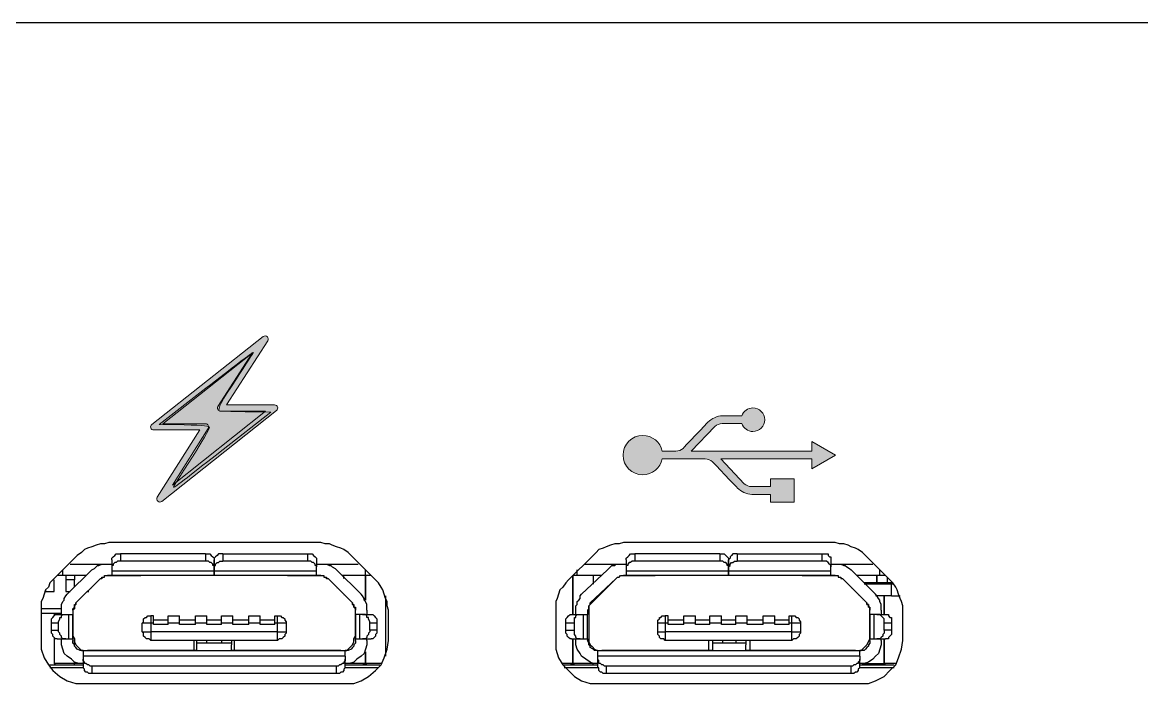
# Model space of a CAD drawing. Header units: inches. Extents: x 45 to 557, y 129 to 755.
# Drawn here: x 318.2 to 395.9, y 639.4 to 685.3 of the extents above; entities that cross this region are included whole.
import ezdxf

# ---------------------------------------------------------------- set-up
doc = ezdxf.new("R2010")
doc.units = ezdxf.units.IN
doc.header["$MEASUREMENT"] = 0
doc.layers.add('Brain', color=7, linetype='Continuous')
doc.layers.add('Silk screen', color=7, linetype='Continuous')

# ---------------------------------------------------------------- blocks, each defined once
blk = doc.blocks.new('block 44')
at = {"layer": 'Silk screen', "true_color": 0xffffff}
h = blk.add_hatch(color=7, dxfattribs=at)
h.dxf.hatch_style = 2
edge = h.paths.add_edge_path()
edge.add_spline(control_points=[(335.898, 658.603), (335.865, 658.69), (335.789, 658.744), (335.691, 658.744), (335.691, 658.744), (332.347, 658.744), (332.347, 658.744), (332.347, 658.744), (335.223, 663.199), (335.223, 663.199), (335.277, 663.286), (335.266, 663.406), (335.19, 663.482), (335.114, 663.559), (334.994, 663.559), (334.907, 663.493), (334.907, 663.493), (327.173, 657.394), (327.173, 657.394), (327.097, 657.339), (327.075, 657.241), (327.097, 657.154), (327.119, 657.067), (327.206, 657.012), (327.304, 657.012), (327.304, 657.012), (330.506, 657.012), (330.506, 657.012), (330.506, 657.012), (327.555, 652.34), (327.555, 652.34), (327.5, 652.252), (327.511, 652.133), (327.598, 652.056), (327.642, 652.024), (327.696, 652.002), (327.74, 652.002), (327.783, 652.002), (327.838, 652.013), (327.871, 652.046), (327.871, 652.046), (335.822, 658.363), (335.822, 658.363), (335.898, 658.417), (335.931, 658.516), (335.898, 658.603)], knot_values=[0, 0, 0, 0, 1, 1, 1, 2, 2, 2, 3, 3, 3, 4, 4, 4, 5, 5, 5, 6, 6, 6, 7, 7, 7, 8, 8, 8, 9, 9, 9, 10, 10, 10, 11, 11, 11, 12, 12, 12, 13, 13, 13, 14, 14, 14, 15, 15, 15, 15], degree=3, periodic=1)
edge = h.paths.add_edge_path()
edge.add_spline(control_points=[(328.611, 653.178), (328.611, 653.178), (331.084, 657.11), (331.084, 657.11), (331.127, 657.176), (331.127, 657.263), (331.095, 657.328), (331.051, 657.394), (330.986, 657.437), (330.899, 657.437), (330.899, 657.437), (327.936, 657.437), (327.936, 657.437), (327.936, 657.437), (334.144, 662.339), (334.144, 662.339), (334.144, 662.339), (331.759, 658.646), (331.759, 658.646), (331.716, 658.581), (331.716, 658.494), (331.748, 658.428), (331.781, 658.363), (331.857, 658.319), (331.944, 658.319), (331.944, 658.319), (335.07, 658.319), (335.07, 658.319), (335.07, 658.319), (328.611, 653.178), (328.611, 653.178)], knot_values=[0, 0, 0, 0, 1, 1, 1, 2, 2, 2, 3, 3, 3, 4, 4, 4, 5, 5, 5, 6, 6, 6, 7, 7, 7, 8, 8, 8, 9, 9, 9, 10, 10, 10, 10], degree=3, periodic=1)
at = {"layer": 'Silk screen', "lineweight": 0}
for points, knots in [([(335.898, 658.603), (335.865, 658.69), (335.789, 658.744), (335.691, 658.744), (335.691, 658.744), (332.347, 658.744), (332.347, 658.744), (332.347, 658.744), (335.223, 663.199), (335.223, 663.199), (335.277, 663.286), (335.266, 663.406), (335.19, 663.482), (335.114, 663.559), (334.994, 663.559), (334.907, 663.493), (334.907, 663.493), (327.173, 657.394), (327.173, 657.394), (327.097, 657.339), (327.075, 657.241), (327.097, 657.154), (327.119, 657.067), (327.206, 657.012), (327.304, 657.012), (327.304, 657.012), (330.506, 657.012), (330.506, 657.012), (330.506, 657.012), (327.555, 652.34), (327.555, 652.34), (327.5, 652.252), (327.511, 652.133), (327.598, 652.056), (327.642, 652.024), (327.696, 652.002), (327.74, 652.002), (327.783, 652.002), (327.838, 652.013), (327.871, 652.046), (327.871, 652.046), (335.822, 658.363), (335.822, 658.363), (335.898, 658.417), (335.931, 658.516), (335.898, 658.603)], [0, 0, 0, 0, 1, 1, 1, 2, 2, 2, 3, 3, 3, 4, 4, 4, 5, 5, 5, 6, 6, 6, 7, 7, 7, 8, 8, 8, 9, 9, 9, 10, 10, 10, 11, 11, 11, 12, 12, 12, 13, 13, 13, 14, 14, 14, 15, 15, 15, 15]), ([(328.611, 653.178), (328.611, 653.178), (331.084, 657.11), (331.084, 657.11), (331.127, 657.176), (331.127, 657.263), (331.095, 657.328), (331.051, 657.394), (330.986, 657.437), (330.899, 657.437), (330.899, 657.437), (327.936, 657.437), (327.936, 657.437), (327.936, 657.437), (334.144, 662.339), (334.144, 662.339), (334.144, 662.339), (331.759, 658.646), (331.759, 658.646), (331.716, 658.581), (331.716, 658.494), (331.748, 658.428), (331.781, 658.363), (331.857, 658.319), (331.944, 658.319), (331.944, 658.319), (335.07, 658.319), (335.07, 658.319), (335.07, 658.319), (328.611, 653.178), (328.611, 653.178)], [0, 0, 0, 0, 1, 1, 1, 2, 2, 2, 3, 3, 3, 4, 4, 4, 5, 5, 5, 6, 6, 6, 7, 7, 7, 8, 8, 8, 9, 9, 9, 10, 10, 10, 10])]:
    blk.add_open_spline(points, degree=3, knots=knots, dxfattribs=at)
blk = doc.blocks.new('block 43')
at = {"layer": 'Silk screen'}
blk.add_blockref('block 44', (0, 0), dxfattribs=at)
blk = doc.blocks.new('block 42')
at = {"layer": 'Silk screen', "true_color": 0xffffff}
h = blk.add_hatch(color=7, dxfattribs=at)
h.dxf.hatch_style = 2
edge = h.paths.add_edge_path()
edge.add_spline(control_points=[(328.676, 653.048), (328.676, 653.069), (329.245, 653.979), (329.942, 655.07), (330.638, 656.161), (331.195, 657.114), (331.18, 657.187), (331.157, 657.3), (330.874, 657.327), (329.414, 657.353), (329.414, 657.353), (327.675, 657.384), (327.675, 657.384), (327.675, 657.384), (330.932, 659.908), (330.932, 659.908), (332.724, 661.296), (334.202, 662.419), (334.218, 662.403), (334.233, 662.387), (333.703, 661.556), (333.039, 660.556), (332.027, 659.03), (331.71, 658.432), (331.855, 658.324), (331.867, 658.315), (332.677, 658.291), (333.653, 658.271), (333.653, 658.271), (335.429, 658.235), (335.429, 658.235), (335.429, 658.235), (332.127, 655.652), (332.127, 655.652), (328.956, 653.172), (328.677, 652.961), (328.676, 653.048), (328.676, 653.048), (328.676, 653.048), (328.676, 653.048)], knot_values=[0, 0, 0, 0, 1, 1, 1, 2, 2, 2, 3, 3, 3, 4, 4, 4, 5, 5, 5, 6, 6, 6, 7, 7, 7, 8, 8, 8, 9, 9, 9, 10, 10, 10, 11, 11, 11, 12, 12, 12, 13, 13, 13, 13], degree=3, periodic=1)
at = {"layer": 'Silk screen', "color": 7, "lineweight": 9, "true_color": 0xffffff}
blk.add_open_spline([(328.676, 653.048), (328.676, 653.069), (329.245, 653.979), (329.942, 655.07), (330.638, 656.161), (331.195, 657.114), (331.18, 657.187), (331.157, 657.3), (330.874, 657.327), (329.414, 657.353), (329.414, 657.353), (327.675, 657.384), (327.675, 657.384), (327.675, 657.384), (330.932, 659.908), (330.932, 659.908), (332.724, 661.296), (334.202, 662.419), (334.218, 662.403), (334.233, 662.387), (333.703, 661.556), (333.039, 660.556), (332.027, 659.03), (331.71, 658.432), (331.855, 658.324), (331.867, 658.315), (332.677, 658.291), (333.653, 658.271), (333.653, 658.271), (335.429, 658.235), (335.429, 658.235), (335.429, 658.235), (332.127, 655.652), (332.127, 655.652), (328.956, 653.172), (328.677, 652.961), (328.676, 653.048), (328.676, 653.048), (328.676, 653.048), (328.676, 653.048)], degree=3, knots=[0, 0, 0, 0, 1, 1, 1, 2, 2, 2, 3, 3, 3, 4, 4, 4, 5, 5, 5, 6, 6, 6, 7, 7, 7, 8, 8, 8, 9, 9, 9, 10, 10, 10, 11, 11, 11, 12, 12, 12, 13, 13, 13, 13], dxfattribs=at)
at = {"layer": 'Silk screen'}
blk.add_blockref('block 43', (0, 0), dxfattribs=at)

msp = doc.modelspace()

# ---------------------------------------------------------------- hatches: boundary and pattern name
at = {"layer": 'Silk screen', "true_color": 0xffffff}
h = msp.add_hatch(color=7, dxfattribs=at)
h.dxf.hatch_style = 2
edge = h.paths.add_edge_path()
edge.add_spline(control_points=[(374.619, 655.263), (374.619, 655.263), (372.982, 656.209), (372.982, 656.209), (372.982, 656.209), (372.982, 655.534), (372.982, 655.534), (372.982, 655.534), (364.613, 655.534), (364.613, 655.534), (364.613, 655.534), (366.243, 657.256), (366.243, 657.256), (366.382, 657.367), (366.563, 657.445), (366.75, 657.449), (367.505, 657.449), (367.953, 657.449), (368.118, 657.45), (368.23, 657.131), (368.53, 656.901), (368.888, 656.901), (369.34, 656.901), (369.706, 657.268), (369.706, 657.72), (369.706, 658.172), (369.34, 658.539), (368.888, 658.539), (368.531, 658.539), (368.23, 658.309), (368.118, 657.99), (368.118, 657.99), (366.766, 657.99), (366.766, 657.99), (366.399, 657.99), (366.015, 657.789), (365.771, 657.554), (365.777, 657.56), (365.784, 657.568), (365.77, 657.553), (365.765, 657.548), (364.041, 655.727), (364.041, 655.727), (363.903, 655.616), (363.722, 655.539), (363.535, 655.534), (363.535, 655.534), (362.589, 655.534), (362.589, 655.534), (362.463, 656.16), (361.911, 656.631), (361.248, 656.631), (360.493, 656.631), (359.881, 656.019), (359.881, 655.263), (359.881, 654.508), (360.493, 653.896), (361.248, 653.896), (361.911, 653.896), (362.463, 654.367), (362.589, 654.993), (362.589, 654.993), (363.519, 654.993), (363.519, 654.993), (363.522, 654.993), (363.523, 654.993), (363.526, 654.993), (363.526, 654.993), (365.583, 654.993), (365.583, 654.993), (365.769, 654.989), (365.95, 654.911), (366.088, 654.8), (366.088, 654.8), (367.812, 652.98), (367.817, 652.974), (367.831, 652.959), (367.824, 652.967), (367.817, 652.974), (368.061, 652.738), (368.446, 652.537), (368.812, 652.537), (368.812, 652.537), (370.116, 652.537), (370.116, 652.537), (370.116, 652.537), (370.116, 651.988), (370.116, 651.988), (370.116, 651.988), (371.753, 651.988), (371.753, 651.988), (371.753, 651.988), (371.753, 653.626), (371.753, 653.626), (371.753, 653.626), (370.116, 653.626), (370.116, 653.626), (370.116, 653.626), (370.116, 653.078), (370.116, 653.078), (370.116, 653.078), (369.772, 653.078), (368.796, 653.078), (368.61, 653.082), (368.428, 653.16), (368.289, 653.271), (368.289, 653.271), (366.66, 654.993), (366.66, 654.993), (366.66, 654.993), (372.982, 654.993), (372.982, 654.993), (372.982, 654.993), (372.982, 654.318), (372.982, 654.318), (372.982, 654.318), (374.619, 655.263), (374.619, 655.263)], knot_values=[0, 0, 0, 0, 1, 1, 1, 2, 2, 2, 3, 3, 3, 4, 4, 4, 5, 5, 5, 6, 6, 6, 7, 7, 7, 8, 8, 8, 9, 9, 9, 10, 10, 10, 11, 11, 11, 12, 12, 12, 13, 13, 13, 14, 14, 14, 15, 15, 15, 16, 16, 16, 17, 17, 17, 18, 18, 18, 19, 19, 19, 20, 20, 20, 21, 21, 21, 22, 22, 22, 23, 23, 23, 24, 24, 24, 25, 25, 25, 26, 26, 26, 27, 27, 27, 28, 28, 28, 29, 29, 29, 30, 30, 30, 31, 31, 31, 32, 32, 32, 33, 33, 33, 34, 34, 34, 35, 35, 35, 36, 36, 36, 37, 37, 37, 38, 38, 38, 39, 39, 39, 39], degree=3, periodic=1)

# ---------------------------------------------------------------- linework, layer by layer
at = {"layer": 'Brain', "color": 7, "lineweight": 25, "true_color": 0xffffff}
for points in [[(264.9, 685.3), (491.7, 685.3)], [(324.2, 649.2), (323.9, 649.1), (323.6, 649.1), (323.3, 649), (323, 648.9), (322.7, 648.8), (322.5, 648.7), (322.3, 648.5), (322, 648.3)], [(338.9, 649.2), (324.2, 649.2)], [(341, 648.3), (340.8, 648.5), (340.5, 648.7), (340.3, 648.8), (340, 648.9), (339.7, 649), (339.5, 649.1), (339.2, 649.1), (338.9, 649.2)], [(359.9, 649.2), (359.6, 649.1), (359.3, 649.1), (359, 649), (358.7, 648.9), (358.5, 648.8), (358.2, 648.7), (358, 648.5), (357.8, 648.3)], [(374.6, 649.2), (359.9, 649.2)], [(376.7, 648.3), (376.5, 648.5), (376.2, 648.7), (376, 648.8), (375.7, 648.9), (375.5, 649), (375.2, 649.1), (374.9, 649.1), (374.6, 649.2)], [(322, 648.3), (320.3, 646.6)], [(324.4, 648), (324.4, 648.1), (324.5, 648.2), (324.6, 648.3), (324.7, 648.4), (324.8, 648.4), (324.9, 648.4), (325, 648.4)], [(324.4, 648), (324.4, 647.5)], [(325, 647.9), (324.9, 647.9), (324.8, 647.9), (324.7, 647.8), (324.6, 647.8), (324.5, 647.7), (324.5, 647.6), (324.4, 647.6), (324.4, 647.5)], [(330.9, 648.4), (325, 648.4)], [(325, 648.4), (325, 647.9)], [(330.9, 647.9), (325, 647.9)], [(330.9, 648.4), (331, 648.4), (331.1, 648.4), (331.2, 648.4), (331.3, 648.3), (331.4, 648.2), (331.5, 648.1), (331.5, 648)], [(330.9, 648.4), (330.9, 647.9)], [(331.5, 647.5), (331.5, 647.6), (331.4, 647.6), (331.4, 647.7), (331.3, 647.8), (331.2, 647.8), (331.1, 647.9), (331, 647.9), (330.9, 647.9)], [(332.1, 648.4), (332, 648.4), (331.9, 648.4), (331.8, 648.4), (331.7, 648.3), (331.6, 648.2), (331.5, 648.1), (331.5, 648)], [(331.5, 647.5), (331.5, 648)], [(331.5, 648), (331.5, 647.5)], [(331.5, 647.5), (331.5, 647.6), (331.6, 647.6), (331.6, 647.7), (331.7, 647.8), (331.8, 647.8), (331.9, 647.9), (332, 647.9), (332.1, 647.9)], [(332.1, 648.4), (332.1, 647.9)], [(332.1, 648.4), (338, 648.4)], [(338, 647.9), (332.1, 647.9)], [(338, 648.4), (338.1, 648.4), (338.2, 648.4), (338.3, 648.4), (338.4, 648.3), (338.5, 648.2), (338.6, 648.1), (338.6, 648)], [(338, 647.9), (338, 648.4)], [(338.6, 647.5), (338.6, 647.6), (338.5, 647.6), (338.5, 647.7), (338.4, 647.8), (338.3, 647.8), (338.2, 647.9), (338.1, 647.9), (338, 647.9)], [(338.6, 648), (338.6, 647.5)], [(342.7, 646.6), (341, 648.3)], [(357.8, 648.3), (356.1, 646.6)], [(360.1, 648), (360.1, 648.1), (360.2, 648.2), (360.3, 648.3), (360.4, 648.4), (360.5, 648.4), (360.6, 648.4), (360.7, 648.4)], [(360.1, 648), (360.1, 647.5)], [(360.7, 647.9), (360.6, 647.9), (360.5, 647.9), (360.4, 647.8), (360.3, 647.8), (360.2, 647.7), (360.2, 647.6), (360.1, 647.6), (360.1, 647.5)], [(366.6, 648.4), (360.7, 648.4)], [(360.7, 648.4), (360.7, 647.9)], [(366.6, 647.9), (360.7, 647.9)], [(366.6, 648.4), (366.7, 648.4), (366.8, 648.4), (366.9, 648.4), (367, 648.3), (367.1, 648.2), (367.2, 648.1), (367.2, 648)], [(366.6, 648.4), (366.6, 647.9)], [(367.2, 647.5), (367.2, 647.6), (367.1, 647.6), (367.1, 647.7), (367, 647.8), (366.9, 647.8), (366.8, 647.9), (366.7, 647.9), (366.6, 647.9)], [(367.8, 648.4), (367.7, 648.4), (367.6, 648.4), (367.5, 648.4), (367.4, 648.3), (367.3, 648.2), (367.3, 648.1), (367.2, 648)], [(367.2, 647.5), (367.2, 648)], [(367.2, 648), (367.2, 647.5)], [(367.2, 647.5), (367.3, 647.6), (367.3, 647.7), (367.4, 647.8), (367.5, 647.8), (367.6, 647.9), (367.7, 647.9), (367.8, 647.9)], [(367.8, 648.4), (367.8, 647.9)], [(367.8, 648.4), (373.7, 648.4)], [(373.7, 647.9), (367.8, 647.9)], [(373.7, 648.4), (373.8, 648.4), (374, 648.4), (374.1, 648.4), (374.1, 648.3), (374.2, 648.2), (374.3, 648.2), (374.3, 648.1), (374.3, 648)], [(373.7, 647.9), (373.7, 648.4)], [(374.3, 647.5), (374.3, 647.6), (374.2, 647.7), (374.1, 647.8), (374, 647.9), (373.8, 647.9), (373.7, 647.9)], [(374.3, 648), (374.3, 647.5)], [(378.4, 646.6), (376.7, 648.3)], [(321, 646.9), (321, 647.3)], [(323, 647.3), (321.3, 645.6)], [(321.5, 647.7), (324.1, 647.7)], [(323, 647.3), (323.2, 647.4), (323.3, 647.5), (323.4, 647.6), (323.5, 647.6), (323.7, 647.7), (323.8, 647.7), (324, 647.7), (324.1, 647.7)], [(324.1, 647.7), (324.4, 647.7)], [(324.4, 647.5), (324.4, 647.2)], [(324.4, 647.2), (324.4, 647.1), (324.4, 647), (324.4, 646.9)], [(331.5, 647.2), (324.4, 647.2)], [(331.5, 647.7), (331.5, 647.7)], [(331.5, 647.7), (331.5, 647.7)], [(331.5, 647.5), (331.5, 647.5)], [(331.5, 647.2), (331.5, 647.5)], [(331.5, 647.5), (331.5, 647.2)], [(331.5, 647.2), (331.5, 647.1), (331.5, 647), (331.5, 646.9)], [(331.5, 646.9), (331.5, 646.9), (331.5, 647), (331.5, 647.1), (331.5, 647.2)], [(338.6, 647.2), (331.5, 647.2)], [(338.6, 647.7), (338.9, 647.7)], [(338.6, 647.2), (338.6, 647.5)], [(338.6, 646.9), (338.6, 646.9), (338.6, 647), (338.6, 647.1), (338.6, 647.2)], [(338.9, 647.7), (341.5, 647.7)], [(338.9, 647.7), (339, 647.7), (339.2, 647.7), (339.3, 647.7), (339.5, 647.6), (339.6, 647.6), (339.7, 647.5), (339.9, 647.4), (340, 647.3)], [(341.7, 645.6), (340, 647.3)], [(342, 646.9), (342, 647.3)], [(356.7, 646.9), (356.7, 647.3)], [(358.8, 647.3), (357, 645.6)], [(357.2, 647.7), (359.9, 647.7)], [(358.8, 647.3), (358.9, 647.4), (359, 647.5), (359.1, 647.6), (359.3, 647.6), (359.4, 647.7), (359.6, 647.7), (359.7, 647.7), (359.9, 647.7)], [(359.9, 647.7), (360.1, 647.7)], [(360.1, 647.5), (360.1, 647.2)], [(360.1, 647.2), (360.1, 647.1), (360.1, 647), (360.1, 646.9)], [(367.2, 647.2), (360.1, 647.2)], [(367.2, 647.7), (367.2, 647.7)], [(367.2, 647.7), (367.2, 647.7)], [(367.2, 647.5), (367.2, 647.5)], [(367.2, 647.2), (367.2, 647.5)], [(367.2, 647.5), (367.2, 647.2)], [(367.2, 647.2), (367.2, 647.1), (367.2, 647), (367.2, 646.9)], [(367.2, 646.9), (367.2, 646.9), (367.2, 647), (367.2, 647.1), (367.2, 647.2)], [(374.3, 647.2), (367.2, 647.2)], [(374.3, 647.7), (374.6, 647.7)], [(374.3, 647.2), (374.3, 647.5)], [(374.3, 646.9), (374.3, 646.9), (374.3, 647), (374.3, 647.1), (374.3, 647.2)], [(374.6, 647.7), (377.2, 647.7)], [(374.6, 647.7), (374.7, 647.7), (374.9, 647.7), (375, 647.7), (375.2, 647.6), (375.3, 647.6), (375.4, 647.5), (375.6, 647.4), (375.7, 647.3)], [(377.4, 645.6), (375.7, 647.3)], [(377.7, 646.9), (377.7, 647.3)], [(320.3, 646.6), (320.1, 646.4), (320, 646.1), (319.8, 645.9), (319.7, 645.6), (319.6, 645.3), (319.5, 645.1), (319.5, 644.8), (319.5, 644.5)], [(320.4, 646.6), (320.4, 646.6)], [(320.4, 645.8), (320.4, 645.8), (320.4, 645.9), (320.4, 646), (320.4, 646.1), (320.4, 646.2), (320.4, 646.3), (320.4, 646.5), (320.4, 646.6)], [(320.4, 646.6), (320.4, 646.6)], [(321, 646.9), (320.9, 646.9), (320.8, 646.9), (320.7, 646.9), (320.6, 646.9)], [(322.6, 646.9), (321, 646.9)], [(321.2, 646.9), (321.2, 646.6)], [(321.2, 646.6), (321.2, 646.5), (321.2, 646.3), (321.2, 646.2), (321.2, 646.1), (321.2, 646), (321.2, 645.9), (321.2, 645.8)], [(321.8, 646.6), (321.2, 646.6)], [(321.8, 646.9), (321.8, 646.6)], [(321.8, 646.1), (321.8, 646.1), (321.8, 646.2), (321.8, 646.3), (321.8, 646.5), (321.8, 646.6)], [(323.6, 646.7), (321.9, 645)], [(321.9, 645), (323.6, 646.7)], [(323.6, 646.7), (323.7, 646.7), (323.8, 646.8), (323.9, 646.8), (323.9, 646.9), (324, 646.9), (324.1, 646.9)], [(323.6, 646.7), (323.7, 646.7), (323.7, 646.8), (323.8, 646.8), (323.9, 646.8), (323.9, 646.9), (324, 646.9), (324.1, 646.9)], [(324.1, 646.9), (326.4, 646.9)], [(324.4, 646.9), (324.1, 646.9)], [(331.5, 646.9), (324.4, 646.9)], [(326, 646.9), (326, 646.9)], [(326.4, 646.9), (326.4, 646.9)], [(331.5, 646.9), (331.5, 646.9)], [(338.6, 646.9), (331.5, 646.9)], [(336.6, 646.9), (338.9, 646.9)], [(336.6, 646.9), (336.6, 646.9)], [(337, 646.9), (337, 646.9)], [(338.9, 646.9), (338.6, 646.9)], [(338.9, 646.9), (338.9, 646.9), (339, 646.9), (339.1, 646.9), (339.1, 646.8), (339.2, 646.8), (339.3, 646.7), (339.4, 646.7)], [(338.9, 646.9), (338.9, 646.9), (339, 646.9), (339.1, 646.9), (339.1, 646.8), (339.2, 646.8), (339.3, 646.8), (339.3, 646.7), (339.4, 646.7)], [(341.1, 645), (339.4, 646.7)], [(339.4, 646.7), (341.1, 645)], [(342, 646.9), (340.4, 646.9)], [(340.5, 646.7), (340.5, 646.9)], [(342.4, 646.9), (342.3, 646.9), (342.2, 646.9), (342.1, 646.9), (342, 646.9)], [(342, 646.9), (342, 646.6)], [(342, 646.6), (342, 646.9)], [(342, 645.2), (342, 646.6)], [(342, 646.6), (342, 645.2)], [(343.6, 644.5), (343.5, 644.8), (343.5, 645.1), (343.4, 645.3), (343.3, 645.6), (343.2, 645.9), (343.1, 646.1), (342.9, 646.4), (342.7, 646.6)], [(356.1, 646.6), (355.9, 646.4), (355.7, 646.1), (355.5, 645.9), (355.4, 645.6), (355.3, 645.3), (355.2, 645.1), (355.2, 644.8), (355.2, 644.5)], [(356.7, 646.9), (356.6, 646.9), (356.5, 646.9), (356.4, 646.9)], [(356.4, 646.6), (356.4, 646.9)], [(356.4, 646.9), (356.4, 646.6)], [(356.4, 646.6), (356.4, 644.2)], [(356.4, 644.2), (356.4, 646.6)], [(358.4, 646.9), (356.7, 646.9)], [(357.6, 645), (359.4, 646.7)], [(359.4, 646.7), (357.7, 645)], [(357.8, 646.9), (357.8, 646.3)], [(359.4, 646.7), (359.4, 646.7), (359.5, 646.8), (359.6, 646.8), (359.7, 646.9), (359.8, 646.9), (359.9, 646.9)], [(359.4, 646.7), (359.4, 646.7), (359.5, 646.8), (359.6, 646.8), (359.7, 646.9), (359.8, 646.9), (359.9, 646.9)], [(359.9, 646.9), (362.1, 646.9)], [(360.1, 646.9), (359.9, 646.9)], [(367.2, 646.9), (360.1, 646.9)], [(361.8, 646.9), (361.8, 646.9)], [(362.1, 646.9), (362.1, 646.9)], [(362.1, 646.9), (362.1, 646.9)], [(367.2, 646.9), (367.2, 646.9)], [(374.3, 646.9), (367.2, 646.9)], [(372.3, 646.9), (374.6, 646.9)], [(372.3, 646.9), (372.3, 646.9)], [(372.7, 646.9), (372.7, 646.9)], [(374.6, 646.9), (374.3, 646.9)], [(374.6, 646.9), (374.6, 646.9), (374.7, 646.9), (374.8, 646.9), (374.8, 646.8), (374.9, 646.8), (375, 646.8), (375, 646.7), (375.1, 646.7)], [(374.6, 646.9), (374.6, 646.9), (374.7, 646.9), (374.8, 646.9), (374.8, 646.8), (374.9, 646.8), (375, 646.8), (375, 646.7), (375.1, 646.7)], [(376.8, 645), (375.1, 646.7)], [(375.1, 646.7), (376.8, 645)], [(377.7, 646.9), (376.1, 646.9)], [(376.1, 646.9), (376.1, 646.9)], [(377.5, 646.4), (376.6, 646.4)], [(377.5, 646.3), (376.6, 646.3)], [(377.5, 646.3), (377.1, 646.3)], [(377.5, 646.9), (377.5, 646.3)], [(377.5, 646.4), (377.5, 646.9)], [(377.5, 646.9), (377.5, 646.3)], [(378.2, 646.4), (377.5, 646.4)], [(378.2, 646.3), (377.5, 646.3)], [(378.1, 646.9), (378, 646.9), (377.9, 646.9), (377.8, 646.9), (377.7, 646.9)], [(378.2, 646.8), (378.2, 646.4)], [(378.6, 646.4), (378.2, 646.4)], [(378.2, 646.4), (378.2, 646.4), (378.2, 646.3)], [(378.6, 646.3), (378.2, 646.3)], [(379.3, 644.5), (379.3, 644.8), (379.2, 645.1), (379.1, 645.3), (379, 645.6), (378.9, 645.9), (378.8, 646.1), (378.6, 646.4), (378.4, 646.6)], [(378.5, 645.5), (378.5, 646.3)], [(319.8, 645.9), (319.8, 645.8)], [(319.8, 645.8), (320.4, 645.8)], [(320.9, 644.5), (320.9, 644.6), (320.9, 644.8), (320.9, 644.9), (321, 645.1), (321.1, 645.2), (321.1, 645.3), (321.2, 645.5), (321.3, 645.6)], [(321.2, 645.8), (321.5, 645.8)], [(322.7, 645.8), (322.8, 645.8)], [(323, 646), (323, 646)], [(340, 646), (340, 646)], [(340.5, 645.5), (340.5, 645.5)], [(342.1, 644.5), (342.1, 644.6), (342.1, 644.8), (342.1, 644.9), (342, 645.1), (341.9, 645.2), (341.9, 645.3), (341.8, 645.5), (341.7, 645.6)], [(343.4, 645.5), (343.4, 641.3)], [(356.6, 644.5), (356.6, 644.6), (356.6, 644.8), (356.7, 644.9), (356.7, 645.1), (356.8, 645.2), (356.9, 645.3), (356.9, 645.5), (357, 645.6)], [(358.7, 646), (358.7, 646)], [(375.7, 646), (375.7, 646)], [(376, 645.8), (376, 645.8)], [(376.2, 645.5), (376.2, 645.5)], [(376.3, 645.5), (376.3, 645.5)], [(377.8, 644.5), (377.8, 644.6), (377.8, 644.8), (377.8, 644.9), (377.7, 645.1), (377.7, 645.2), (377.6, 645.3), (377.5, 645.5), (377.4, 645.6)], [(378.5, 645.5), (377.4, 645.5)], [(378.5, 645.5), (377.5, 645.5)], [(378, 644.2), (378, 645.5)], [(378, 645.5), (378, 644.2)], [(378.5, 645.5), (379.1, 645.5)], [(378.5, 645.5), (378.5, 645.5)], [(378.5, 645.5), (379.1, 645.5)], [(321.9, 645), (321.9, 644.9), (321.8, 644.8), (321.8, 644.7), (321.8, 644.6), (321.7, 644.5)], [(321.7, 644.5), (321.7, 644.5), (321.7, 644.6), (321.8, 644.7), (321.8, 644.8), (321.8, 644.9), (321.9, 644.9), (321.9, 645)], [(341.3, 644.5), (341.3, 644.5), (341.3, 644.6), (341.2, 644.7), (341.2, 644.8), (341.1, 644.9), (341.1, 645)], [(341.1, 645), (341.1, 644.9), (341.2, 644.9), (341.2, 644.8), (341.2, 644.7), (341.3, 644.7), (341.3, 644.6), (341.3, 644.5)], [(357.4, 644.5), (357.4, 644.5), (357.5, 644.6), (357.5, 644.7), (357.5, 644.8), (357.6, 644.9), (357.6, 645)], [(357.7, 645), (357.6, 644.9), (357.5, 644.8), (357.5, 644.7), (357.5, 644.6), (357.5, 644.5)], [(357.8, 645.1), (357.8, 645.1)], [(376.5, 645.2), (376.5, 645.2)], [(377, 644.5), (377, 644.5), (377, 644.6), (377, 644.7), (376.9, 644.7), (376.9, 644.8), (376.9, 644.9), (376.8, 644.9), (376.8, 645)], [(376.8, 645), (376.8, 644.9), (376.9, 644.9), (376.9, 644.8), (376.9, 644.7), (377, 644.7), (377, 644.6), (377, 644.5)], [(320.9, 644.6), (319.5, 644.6)], [(319.5, 644.5), (319.5, 642.4)], [(319.5, 644.3), (320.9, 644.3)], [(320.2, 643.6), (320.2, 643.7), (320.2, 643.9), (320.3, 644), (320.4, 644.1), (320.5, 644.2), (320.6, 644.2)], [(320.4, 644.3), (320.4, 644.1)], [(320.6, 644.2), (321.2, 644.2)], [(320.7, 643.6), (320.7, 643.7), (320.8, 643.9), (320.8, 644), (320.9, 644), (320.9, 644.1), (321, 644.2), (321.1, 644.2), (321.2, 644.2)], [(320.9, 644.2), (320.9, 644.5)], [(321.2, 644.2), (321.4, 644.2)], [(321.4, 644.2), (321.5, 644.2), (321.6, 644.2), (321.7, 644.2)], [(321.4, 644.2), (321.4, 642.5)], [(321.8, 644.6), (321.7, 644.6)], [(321.7, 644.5), (321.7, 642.7)], [(321.7, 644.5), (321.7, 644.2)], [(321.7, 644.3), (321.7, 644.3)], [(321.7, 642.5), (321.7, 644.2)], [(326.5, 643.6), (326.6, 643.7), (326.6, 643.8), (326.6, 643.9), (326.7, 644), (326.8, 644), (326.9, 644.1), (327, 644.1), (327.1, 644.1)], [(327.3, 644.1), (327.1, 644.1)], [(327.1, 644.1), (327.1, 644.1), (327.1, 644), (327.1, 643.9), (327.1, 643.8), (327.1, 643.7), (327.1, 643.6)], [(327.3, 643.6), (327.3, 643.7), (327.3, 643.8), (327.3, 643.9), (327.3, 644), (327.3, 644.1)], [(328.3, 643.6), (328.3, 643.7), (328.3, 643.8), (328.3, 643.9), (328.3, 644), (328.3, 644.1)], [(328.3, 644.1), (329.1, 644.1)], [(329.1, 643.6), (329.1, 643.7), (329.1, 643.8), (329.1, 643.9), (329.1, 644), (329.1, 644.1)], [(330.2, 643.6), (330.2, 643.7), (330.2, 643.8), (330.2, 643.9), (330.2, 644), (330.2, 644.1)], [(330.2, 644.1), (331, 644.1)], [(331, 643.6), (331, 643.7), (331, 643.8), (331, 643.9), (331, 644), (331, 644.1)], [(332, 643.6), (332, 643.7), (332, 643.8), (332, 643.9), (332, 644), (332, 644.1)], [(332, 644.1), (332.8, 644.1)], [(332.8, 643.6), (332.8, 643.7), (332.8, 643.8), (332.8, 643.9), (332.8, 644), (332.8, 644.1)], [(333.9, 643.6), (333.9, 643.7), (333.9, 643.8), (333.9, 643.9), (333.9, 644), (333.9, 644.1)], [(333.9, 644.1), (334.7, 644.1)], [(334.7, 643.6), (334.7, 643.7), (334.7, 643.8), (334.7, 643.9), (334.7, 644), (334.7, 644.1)], [(335.7, 643.6), (335.7, 643.7), (335.7, 643.8), (335.7, 643.9), (335.7, 644), (335.7, 644.1)], [(335.7, 644.1), (335.9, 644.1)], [(335.9, 644.1), (336, 644.1), (336.1, 644.1), (336.2, 644), (336.3, 644), (336.4, 643.9), (336.4, 643.8), (336.5, 643.7), (336.5, 643.6)], [(335.9, 643.6), (335.9, 643.7), (335.9, 643.8), (335.9, 643.9), (335.9, 644), (335.9, 644.1)], [(341.3, 642.7), (341.3, 644.5)], [(341.3, 644.2), (341.3, 644.5)], [(341.6, 644.2), (341.5, 644.2), (341.4, 644.2), (341.3, 644.2)], [(341.3, 644.2), (341.3, 642.5)], [(341.8, 644.2), (341.6, 644.2)], [(341.6, 642.5), (341.6, 644.2)], [(341.8, 644.2), (342.4, 644.2)], [(342.3, 643.6), (342.3, 643.7), (342.2, 643.9), (342.2, 644), (342.1, 644), (342.1, 644.1), (342, 644.2), (341.9, 644.2), (341.8, 644.2)], [(342.1, 644.5), (342.1, 644.2)], [(342.4, 644.2), (342.5, 644.2), (342.6, 644.1), (342.7, 644), (342.8, 643.9), (342.8, 643.7), (342.8, 643.6)], [(343.6, 642.4), (343.6, 644.5)], [(355.2, 644.5), (355.2, 642.4)], [(355.9, 643.6), (355.9, 643.7), (355.9, 643.9), (356, 644), (356.1, 644.1), (356.2, 644.2), (356.3, 644.2)], [(356.3, 644.2), (356.9, 644.2)], [(356.5, 643.6), (356.5, 643.7), (356.5, 643.9), (356.5, 644), (356.6, 644), (356.6, 644.1), (356.7, 644.2), (356.8, 644.2), (356.9, 644.2)], [(356.6, 644.2), (356.6, 644.5)], [(356.9, 644.2), (357.1, 644.2)], [(357.1, 644.2), (357.2, 644.2), (357.3, 644.2), (357.4, 644.2)], [(357.1, 644.2), (357.1, 642.5)], [(357.4, 644.5), (357.4, 644.2)], [(357.4, 642.5), (357.4, 644.2)], [(357.5, 644.5), (357.5, 642.7)], [(362.3, 643.6), (362.3, 643.7), (362.3, 643.8), (362.4, 643.9), (362.4, 644), (362.5, 644), (362.6, 644.1), (362.7, 644.1), (362.8, 644.1)], [(363, 644.1), (362.8, 644.1)], [(362.8, 644.1), (362.8, 644.1), (362.8, 644), (362.8, 643.9), (362.8, 643.8), (362.8, 643.7), (362.8, 643.6)], [(363, 643.6), (363, 643.7), (363, 643.8), (363, 643.9), (363, 644), (363, 644.1)], [(364.1, 643.6), (364.1, 643.7), (364.1, 643.8), (364.1, 643.9), (364.1, 644), (364.1, 644.1)], [(364.1, 644.1), (364.9, 644.1)], [(364.9, 643.6), (364.9, 643.7), (364.9, 643.8), (364.9, 643.9), (364.9, 644), (364.9, 644.1)], [(365.9, 643.6), (365.9, 643.7), (365.9, 643.8), (365.9, 643.9), (365.9, 644), (365.9, 644.1)], [(365.9, 644.1), (366.7, 644.1)], [(366.7, 643.6), (366.7, 643.7), (366.7, 643.8), (366.7, 643.9), (366.7, 644), (366.7, 644.1)], [(367.7, 643.6), (367.7, 643.7), (367.7, 643.8), (367.7, 643.9), (367.7, 644), (367.7, 644.1)], [(367.7, 644.1), (368.5, 644.1)], [(368.5, 643.6), (368.5, 643.7), (368.5, 643.8), (368.5, 643.9), (368.5, 644), (368.5, 644.1)], [(369.6, 643.6), (369.6, 643.7), (369.6, 643.8), (369.6, 643.9), (369.6, 644), (369.6, 644.1)], [(369.6, 644.1), (370.4, 644.1)], [(370.4, 643.6), (370.4, 643.7), (370.4, 643.8), (370.4, 643.9), (370.4, 644), (370.4, 644.1)], [(371.4, 643.6), (371.4, 643.7), (371.4, 643.8), (371.4, 643.9), (371.4, 644), (371.4, 644.1)], [(371.4, 644.1), (371.6, 644.1)], [(371.6, 644.1), (371.7, 644.1), (371.8, 644.1), (371.9, 644), (372, 644), (372.1, 643.9), (372.1, 643.8), (372.2, 643.7), (372.2, 643.6)], [(371.6, 643.6), (371.6, 643.7), (371.6, 643.8), (371.6, 643.9), (371.6, 644), (371.6, 644.1)], [(377, 642.7), (377, 644.5)], [(377, 644.2), (377, 644.5)], [(377.3, 644.2), (377.2, 644.2), (377.1, 644.2), (377, 644.2)], [(377, 644.2), (377, 642.5)], [(377.5, 644.2), (377.3, 644.2)], [(377.3, 642.5), (377.3, 644.2)], [(377.5, 644.2), (378.1, 644.2)], [(378, 643.6), (378, 643.7), (378, 643.9), (377.9, 644), (377.8, 644.1), (377.7, 644.2), (377.6, 644.2), (377.5, 644.2)], [(377.8, 644.5), (377.8, 644.2)], [(378.1, 644.2), (378.2, 644.2), (378.3, 644.2), (378.3, 644.1), (378.4, 644), (378.5, 644), (378.5, 643.9), (378.5, 643.7), (378.5, 643.6)], [(379.3, 642.4), (379.3, 644.5)], [(320.2, 643.1), (320.2, 643.6)], [(320.7, 643.6), (320.2, 643.6)], [(320.7, 643.1), (320.7, 643.6)], [(326.5, 643), (326.5, 643.6)], [(327.1, 643.6), (327, 643.6), (326.9, 643.6), (326.8, 643.6), (326.7, 643.6), (326.6, 643.6), (326.5, 643.6)], [(327.3, 643.6), (327.1, 643.6)], [(327.1, 643.6), (327.1, 643)], [(328.3, 643.8), (327.3, 643.8)], [(327.3, 643.5), (327.3, 643.6)], [(328.3, 643.5), (327.3, 643.5)], [(328.3, 643.5), (328.3, 643.6)], [(329.1, 643.6), (328.3, 643.6)], [(330.2, 643.8), (329.1, 643.8)], [(329.1, 643.5), (329.1, 643.6)], [(330.2, 643.5), (329.1, 643.5)], [(330.2, 643.5), (330.2, 643.6)], [(331, 643.6), (330.2, 643.6)], [(332, 643.8), (331, 643.8)], [(331, 643.5), (331, 643.6)], [(332, 643.5), (331, 643.5)], [(332, 643.5), (332, 643.6)], [(332.8, 643.6), (332, 643.6)], [(333.9, 643.8), (332.8, 643.8)], [(332.8, 643.5), (332.8, 643.6)], [(333.9, 643.5), (332.8, 643.5)], [(333.9, 643.5), (333.9, 643.6)], [(334.7, 643.6), (333.9, 643.6)], [(335.7, 643.8), (334.7, 643.8)], [(334.7, 643.5), (334.7, 643.6)], [(335.7, 643.5), (334.7, 643.5)], [(335.7, 643.5), (335.7, 643.6)], [(335.9, 643.6), (335.7, 643.6)], [(335.9, 643), (335.9, 643.6)], [(336.5, 643.6), (336.5, 643.6), (336.4, 643.6), (336.3, 643.6), (336.2, 643.6), (336.1, 643.6), (336, 643.6), (335.9, 643.6)], [(336.5, 643.6), (336.5, 643)], [(342.3, 643.1), (342.3, 643.6)], [(342.8, 643.6), (342.3, 643.6)], [(342.8, 643.6), (342.8, 643.1)], [(355.9, 643.1), (355.9, 643.6)], [(356.5, 643.6), (355.9, 643.6)], [(356.5, 643.1), (356.5, 643.6)], [(362.3, 643), (362.3, 643.6)], [(362.8, 643.6), (362.7, 643.6), (362.6, 643.6), (362.5, 643.6), (362.4, 643.6), (362.3, 643.6)], [(363, 643.6), (362.8, 643.6)], [(362.8, 643.6), (362.8, 643)], [(364.1, 643.8), (363, 643.8)], [(363, 643.5), (363, 643.6)], [(364.1, 643.5), (363, 643.5)], [(364.1, 643.5), (364.1, 643.6)], [(364.9, 643.6), (364.1, 643.6)], [(365.9, 643.8), (364.9, 643.8)], [(364.9, 643.5), (364.9, 643.6)], [(365.9, 643.5), (364.9, 643.5)], [(366.7, 643.6), (365.9, 643.6)], [(365.9, 643.5), (365.9, 643.6)], [(367.7, 643.8), (366.7, 643.8)], [(366.7, 643.5), (366.7, 643.6)], [(367.7, 643.5), (366.7, 643.5)], [(368.5, 643.6), (367.7, 643.6)], [(367.7, 643.5), (367.7, 643.6)], [(369.6, 643.8), (368.5, 643.8)], [(368.5, 643.5), (368.5, 643.6)], [(369.6, 643.5), (368.5, 643.5)], [(370.4, 643.6), (369.6, 643.6)], [(369.6, 643.5), (369.6, 643.6)], [(371.4, 643.8), (370.4, 643.8)], [(370.4, 643.5), (370.4, 643.6)], [(371.4, 643.5), (370.4, 643.5)], [(371.6, 643.6), (371.4, 643.6)], [(371.4, 643.5), (371.4, 643.6)], [(371.6, 643), (371.6, 643.6)], [(372.2, 643.6), (372.2, 643.6), (372.1, 643.6), (372, 643.6), (371.9, 643.6), (371.8, 643.6), (371.7, 643.6), (371.6, 643.6)], [(372.2, 643.6), (372.2, 643)], [(378.5, 643.6), (378, 643.6)], [(378, 643.1), (378, 643.6)], [(378.5, 643.6), (378.5, 643.1)], [(319.5, 642.4), (319.5, 641.8), (319.7, 641.2), (320, 640.7), (320.3, 640.3), (320.8, 639.9), (321.3, 639.6), (321.9, 639.4), (322.4, 639.4)], [(320.6, 642.5), (320.5, 642.5), (320.4, 642.6), (320.3, 642.7), (320.3, 642.8), (320.2, 642.9), (320.2, 643), (320.2, 643.1)], [(320.2, 643.1), (320.7, 643.1)], [(320.4, 642.6), (320.4, 640.8)], [(320.6, 642.5), (321.2, 642.5)], [(321.2, 642.5), (321.1, 642.5), (321, 642.5), (320.9, 642.6), (320.9, 642.7), (320.8, 642.8), (320.8, 642.9), (320.7, 643), (320.7, 643.1)], [(320.9, 642.4), (320.9, 642.5)], [(322.4, 640.8), (322.1, 640.8), (321.8, 640.9), (321.6, 641.1), (321.3, 641.3), (321.1, 641.5), (321, 641.8), (320.9, 642.1), (320.9, 642.4)], [(321.2, 642.5), (321.4, 642.5)], [(321.4, 642.5), (321.5, 642.5), (321.6, 642.5), (321.7, 642.5)], [(321.7, 642.7), (321.8, 642.5), (321.8, 642.3), (321.9, 642.1), (322, 642), (322.2, 641.8), (322.3, 641.7), (322.5, 641.7), (322.7, 641.7)], [(321.7, 642.5), (321.7, 642.4)], [(322.4, 641.7), (322.3, 641.7), (322.2, 641.7), (322, 641.8), (321.9, 641.9), (321.8, 642), (321.8, 642.1), (321.7, 642.2), (321.7, 642.4)], [(321.8, 642.1), (321.8, 642.4)], [(327.1, 642.4), (327, 642.5), (326.9, 642.5), (326.8, 642.5), (326.7, 642.6), (326.6, 642.7), (326.6, 642.8), (326.6, 642.9), (326.5, 643)], [(326.5, 643), (326.6, 643), (326.7, 643), (326.8, 643), (326.9, 643), (327, 643), (327.1, 643)], [(335.9, 643), (327.1, 643)], [(327.1, 643), (327.1, 642.9), (327.1, 642.8), (327.1, 642.7), (327.1, 642.6), (327.1, 642.5), (327.1, 642.4)], [(335.9, 642.4), (327.1, 642.4)], [(330.1, 642.4), (330.1, 641.7)], [(330.3, 642.1), (330.3, 642.4)], [(331, 642.2), (331, 642.4)], [(332, 642.4), (332, 642.2)], [(332.7, 642.4), (332.7, 642.1)], [(332.9, 641.7), (332.9, 642.4)], [(336.5, 643), (336.5, 642.9), (336.4, 642.8), (336.4, 642.7), (336.3, 642.6), (336.2, 642.5), (336.1, 642.5), (336, 642.5), (335.9, 642.4)], [(335.9, 642.4), (335.9, 642.5), (335.9, 642.6), (335.9, 642.7), (335.9, 642.8), (335.9, 642.9), (335.9, 643)], [(335.9, 643), (336, 643), (336.1, 643), (336.2, 643), (336.3, 643), (336.4, 643), (336.5, 643)], [(340.3, 641.7), (340.5, 641.7), (340.7, 641.7), (340.8, 641.8), (341, 642), (341.1, 642.1), (341.2, 642.3), (341.2, 642.5), (341.3, 642.7)], [(342.1, 642.4), (342.1, 642.1), (342, 641.8), (341.9, 641.5), (341.7, 641.3), (341.4, 641.1), (341.2, 640.9), (340.9, 640.8), (340.6, 640.8)], [(341.3, 642.4), (341.3, 642.2), (341.2, 642.1), (341.2, 642), (341.1, 641.9), (341, 641.8), (340.8, 641.7), (340.7, 641.7), (340.6, 641.7)], [(340.6, 639.4), (341.2, 639.4), (341.7, 639.6), (342.2, 639.9), (342.7, 640.3), (343.1, 640.7), (343.3, 641.2), (343.5, 641.8), (343.6, 642.4)], [(341.3, 642.4), (341.3, 642.5)], [(341.3, 642.5), (341.3, 642.5), (341.4, 642.5), (341.5, 642.5), (341.6, 642.5)], [(341.6, 642.5), (341.8, 642.5)], [(342.3, 643.1), (342.3, 643), (342.2, 642.9), (342.2, 642.8), (342.1, 642.7), (342.1, 642.6), (342, 642.5), (341.9, 642.5), (341.8, 642.5)], [(341.8, 642.5), (342.4, 642.5)], [(342.1, 642.4), (342.1, 642.5)], [(342.8, 643.1), (342.3, 643.1)], [(342.8, 643.1), (342.8, 643), (342.8, 642.9), (342.7, 642.8), (342.7, 642.7), (342.6, 642.6), (342.5, 642.5), (342.4, 642.5)], [(355.2, 642.4), (355.2, 641.8), (355.4, 641.2), (355.7, 640.7), (356.1, 640.3), (356.5, 639.9), (357, 639.6), (357.6, 639.4), (358.2, 639.4)], [(356.3, 642.5), (356.3, 642.5), (356.2, 642.5), (356.1, 642.6), (356, 642.7), (356, 642.8), (355.9, 642.9), (355.9, 643), (355.9, 643.1)], [(355.9, 643.1), (356.5, 643.1)], [(356.3, 642.5), (356.9, 642.5)], [(356.4, 642.5), (356.4, 640.8)], [(356.4, 640.8), (356.4, 642.5)], [(356.9, 642.5), (356.8, 642.5), (356.7, 642.5), (356.6, 642.6), (356.6, 642.7), (356.5, 642.8), (356.5, 642.9), (356.5, 643), (356.5, 643.1)], [(356.6, 642.4), (356.6, 642.5)], [(358.1, 640.8), (357.8, 640.8), (357.6, 640.9), (357.3, 641.1), (357, 641.3), (356.9, 641.5), (356.7, 641.8), (356.6, 642.1), (356.6, 642.4)], [(356.9, 642.5), (357.1, 642.5)], [(357.1, 642.5), (357.2, 642.5), (357.3, 642.5), (357.4, 642.5)], [(357.4, 642.5), (357.4, 642.4)], [(358.1, 641.7), (358, 641.7), (357.9, 641.7), (357.8, 641.8), (357.6, 641.9), (357.6, 642), (357.5, 642.1), (357.5, 642.2), (357.4, 642.4)], [(357.5, 642.7), (357.5, 642.5), (357.5, 642.3), (357.6, 642.1), (357.7, 642), (357.9, 641.8), (358.1, 641.7), (358.3, 641.7), (358.4, 641.7)], [(362.8, 642.4), (362.7, 642.5), (362.6, 642.5), (362.5, 642.5), (362.4, 642.6), (362.4, 642.7), (362.3, 642.8), (362.3, 642.9), (362.3, 643)], [(362.3, 643), (362.3, 643), (362.4, 643), (362.5, 643), (362.6, 643), (362.7, 643), (362.8, 643)], [(362.8, 643), (362.8, 642.9), (362.8, 642.8), (362.8, 642.7), (362.8, 642.6), (362.8, 642.5), (362.8, 642.4)], [(371.6, 643), (362.8, 643)], [(371.6, 642.4), (362.8, 642.4)], [(365.8, 642.4), (365.8, 641.7)], [(366.1, 642.1), (366.1, 642.4)], [(366.8, 642.2), (366.8, 642.4)], [(367.7, 642.4), (367.7, 642.2)], [(368.4, 642.4), (368.4, 642.1)], [(368.7, 641.7), (368.7, 642.4)], [(372.2, 643), (372.2, 642.9), (372.1, 642.8), (372.1, 642.7), (372, 642.6), (371.9, 642.5), (371.8, 642.5), (371.7, 642.5), (371.6, 642.4)], [(371.6, 643), (371.7, 643), (371.8, 643), (371.9, 643), (372, 643), (372.1, 643), (372.2, 643)], [(371.6, 642.4), (371.6, 642.5), (371.6, 642.6), (371.6, 642.7), (371.6, 642.8), (371.6, 642.9), (371.6, 643)], [(376, 641.7), (376.2, 641.7), (376.4, 641.7), (376.5, 641.8), (376.7, 642), (376.8, 642.1), (376.9, 642.3), (377, 642.5), (377, 642.7)], [(377, 642.4), (377, 642.2), (376.9, 642.1), (376.9, 642), (376.8, 641.9), (376.7, 641.8), (376.6, 641.7), (376.4, 641.7), (376.3, 641.7)], [(377.8, 642.4), (377.8, 642.1), (377.7, 641.8), (377.6, 641.5), (377.4, 641.3), (377.2, 641.1), (376.9, 640.9), (376.6, 640.8), (376.3, 640.8)], [(376.3, 639.4), (376.9, 639.4), (377.4, 639.6), (378, 639.9), (378.4, 640.3), (378.8, 640.7), (379, 641.2), (379.2, 641.8), (379.3, 642.4)], [(377, 642.4), (377, 642.5)], [(377, 642.5), (377, 642.5), (377.1, 642.5), (377.2, 642.5), (377.3, 642.5)], [(377.3, 642.5), (377.5, 642.5)], [(378, 643.1), (378, 643), (378, 642.9), (377.9, 642.8), (377.9, 642.7), (377.8, 642.6), (377.7, 642.5), (377.6, 642.5), (377.5, 642.5)], [(377.5, 642.5), (378.1, 642.5)], [(377.8, 642.4), (377.8, 642.5)], [(378.5, 643.1), (378, 643.1)], [(378, 640.8), (378, 642.5)], [(378, 642.5), (378, 640.8)], [(378.5, 643.1), (378.5, 643), (378.5, 642.9), (378.5, 642.8), (378.4, 642.7), (378.3, 642.6), (378.3, 642.5), (378.2, 642.5), (378.1, 642.5)], [(322.4, 641.7), (322.4, 641.6), (322.4, 641.5), (322.4, 641.4), (322.4, 641.3)], [(322.4, 641.7), (340.6, 641.7)], [(330.1, 641.7), (322.7, 641.7)], [(324.9, 641.7), (324.9, 641.7), (325, 641.7)], [(326.5, 641.7), (326.5, 641.7)], [(327.6, 641.7), (327.6, 641.7)], [(327.6, 641.7), (327.6, 641.7)], [(328.1, 641.7), (328.1, 641.7)], [(330.3, 641.7), (330.1, 641.7)], [(332.7, 642.2), (330.3, 642.2)], [(330.3, 641.7), (330.3, 641.7), (330.3, 641.8), (330.3, 641.9), (330.3, 642), (330.3, 642.1)], [(332.7, 641.7), (332.7, 641.7), (332.7, 641.8), (332.7, 641.9), (332.7, 642), (332.7, 642.1)], [(332.9, 641.7), (332.7, 641.7)], [(340.3, 641.7), (332.9, 641.7)], [(334.9, 641.7), (334.9, 641.7)], [(336.2, 641.7), (336.2, 641.7)], [(336.5, 641.7), (336.5, 641.7)], [(338, 641.7), (338, 641.7), (338.1, 641.7)], [(340.5, 641.7), (340.5, 641.7)], [(340.6, 641.3), (340.6, 641.4), (340.6, 641.5), (340.6, 641.6), (340.6, 641.7)], [(342, 640.8), (342, 641.6)], [(342, 641.6), (342, 640.8)], [(357.8, 641.9), (357.8, 641.8)], [(358.1, 641.7), (358.1, 641.6), (358.1, 641.5), (358.1, 641.4), (358.1, 641.3)], [(358.1, 641.7), (376.3, 641.7)], [(365.8, 641.7), (358.4, 641.7)], [(360.6, 641.7), (360.7, 641.7)], [(362.2, 641.7), (362.2, 641.7)], [(363.6, 641.7), (363.6, 641.7)], [(363.6, 641.7), (363.6, 641.7)], [(363.8, 641.7), (363.8, 641.7)], [(366.1, 641.7), (365.8, 641.7)], [(368.4, 642.2), (366.1, 642.2)], [(366.1, 641.7), (366.1, 641.7), (366.1, 641.8), (366.1, 641.9), (366.1, 642), (366.1, 642.1)], [(368.4, 641.7), (368.4, 641.7), (368.4, 641.8), (368.4, 641.9), (368.4, 642), (368.4, 642.1)], [(368.7, 641.7), (368.4, 641.7)], [(376, 641.7), (368.7, 641.7)], [(370.6, 641.7), (370.6, 641.7)], [(370.8, 641.7), (370.8, 641.7)], [(370.8, 641.7), (370.8, 641.7)], [(372.2, 641.7), (372.2, 641.7)], [(372.2, 641.7), (372.2, 641.7)], [(373.7, 641.7), (373.7, 641.7), (373.8, 641.7)], [(376.3, 641.3), (376.3, 641.4), (376.3, 641.5), (376.3, 641.6), (376.3, 641.7)], [(376.5, 641.8), (376.5, 641.7)], [(321.8, 640.8), (321.8, 640.9)], [(340.6, 641.3), (322.4, 641.3)], [(322.4, 641.3), (322.4, 641.1)], [(322.4, 641.1), (322.4, 640.5)], [(323, 640.6), (322.9, 640.6), (322.8, 640.7), (322.7, 640.7), (322.6, 640.8), (322.5, 640.8), (322.5, 640.9), (322.4, 641), (322.4, 641.1)], [(340.6, 641.1), (340.6, 641), (340.5, 640.9), (340.5, 640.8), (340.4, 640.8), (340.3, 640.7), (340.2, 640.7), (340.1, 640.6), (340, 640.6)], [(340.6, 641.3), (340.6, 641.1)], [(340.6, 640.5), (340.6, 641.1)], [(376.3, 641.3), (358.1, 641.3)], [(358.1, 641.3), (358.1, 641.1)], [(358.1, 641.1), (358.1, 640.5)], [(358.7, 640.6), (358.6, 640.6), (358.5, 640.7), (358.4, 640.7), (358.3, 640.8), (358.2, 640.8), (358.2, 640.9), (358.2, 641), (358.1, 641.1)], [(376.3, 641.1), (376.3, 641), (376.2, 640.9), (376.2, 640.8), (376.1, 640.8), (376, 640.7), (375.9, 640.7), (375.8, 640.6), (375.7, 640.6)], [(376.3, 641.3), (376.3, 641.1)], [(376.3, 640.5), (376.3, 641.1)], [(320, 640.7), (322.4, 640.7)], [(320, 640.7), (320.5, 640.7)], [(322.4, 640.5), (320.1, 640.5)], [(320.4, 640.8), (320.5, 640.7)], [(321.8, 640.8), (320.4, 640.8)], [(322.4, 640.8), (321.8, 640.8)], [(321.8, 640.7), (321.8, 640.8)], [(323, 640.1), (322.9, 640.1), (322.8, 640.1), (322.7, 640.2), (322.6, 640.2), (322.5, 640.3), (322.5, 640.4), (322.4, 640.5)], [(323, 640.6), (323, 640.1)], [(340, 640.6), (323, 640.6)], [(340, 640.1), (323, 640.1)], [(340, 640.1), (340, 640.6)], [(340.6, 640.5), (340.6, 640.5), (340.5, 640.4), (340.5, 640.3), (340.4, 640.2), (340.3, 640.2), (340.2, 640.1), (340.1, 640.1), (340, 640.1)], [(342, 640.8), (340.6, 640.8)], [(340.6, 640.7), (343, 640.7)], [(342.9, 640.5), (340.6, 640.5)], [(341.8, 640.7), (342, 640.8)], [(341.8, 640.7), (342.1, 640.7)], [(343.1, 640.8), (342, 640.8)], [(342, 640.8), (342.1, 640.7)], [(356.4, 640.8), (355.6, 640.8)], [(355.7, 640.7), (358.1, 640.7)], [(358.1, 640.5), (355.8, 640.5)], [(356.2, 640.7), (356.4, 640.8)], [(356.2, 640.7), (356.5, 640.7)], [(356.4, 640.8), (356.5, 640.7)], [(357.8, 640.8), (356.4, 640.8)], [(358.1, 640.8), (357.8, 640.8)], [(357.8, 640.7), (357.8, 640.8)], [(357.8, 640.8), (357.8, 640.8)], [(358.7, 640.1), (358.6, 640.1), (358.5, 640.1), (358.4, 640.2), (358.3, 640.2), (358.2, 640.3), (358.2, 640.4), (358.2, 640.5), (358.1, 640.5)], [(358.7, 640.6), (358.7, 640.1)], [(375.7, 640.6), (358.7, 640.6)], [(375.7, 640.1), (358.7, 640.1)], [(375.7, 640.1), (375.7, 640.6)], [(376.3, 640.5), (376.3, 640.5), (376.2, 640.4), (376.2, 640.3), (376.1, 640.2), (376, 640.2), (375.9, 640.1), (375.8, 640.1), (375.7, 640.1)], [(376.5, 640.8), (376.3, 640.8)], [(376.3, 640.7), (378.7, 640.7)], [(378.7, 640.5), (376.3, 640.5)], [(376.5, 640.8), (376.5, 640.7)], [(376.5, 640.8), (378, 640.8)], [(376.5, 640.8), (376.5, 640.8)], [(378, 640.8), (377.8, 640.7)], [(377.8, 640.7), (378.1, 640.7)], [(378.8, 640.8), (378, 640.8)], [(378, 640.8), (378.1, 640.7)], [(322.4, 639.4), (340.6, 639.4)], [(358.2, 639.4), (376.3, 639.4)]]:
    msp.add_lwpolyline(points, dxfattribs=at)
at = {"layer": 'Silk screen', "lineweight": 0}
msp.add_open_spline([(374.619, 655.263), (374.619, 655.263), (372.982, 656.209), (372.982, 656.209), (372.982, 656.209), (372.982, 655.534), (372.982, 655.534), (372.982, 655.534), (364.613, 655.534), (364.613, 655.534), (364.613, 655.534), (366.243, 657.256), (366.243, 657.256), (366.382, 657.367), (366.563, 657.445), (366.75, 657.449), (367.505, 657.449), (367.953, 657.449), (368.118, 657.45), (368.23, 657.131), (368.53, 656.901), (368.888, 656.901), (369.34, 656.901), (369.706, 657.268), (369.706, 657.72), (369.706, 658.172), (369.34, 658.539), (368.888, 658.539), (368.531, 658.539), (368.23, 658.309), (368.118, 657.99), (368.118, 657.99), (366.766, 657.99), (366.766, 657.99), (366.399, 657.99), (366.015, 657.789), (365.771, 657.554), (365.777, 657.56), (365.784, 657.568), (365.77, 657.553), (365.765, 657.548), (364.041, 655.727), (364.041, 655.727), (363.903, 655.616), (363.722, 655.539), (363.535, 655.534), (363.535, 655.534), (362.589, 655.534), (362.589, 655.534), (362.463, 656.16), (361.911, 656.631), (361.248, 656.631), (360.493, 656.631), (359.881, 656.019), (359.881, 655.263), (359.881, 654.508), (360.493, 653.896), (361.248, 653.896), (361.911, 653.896), (362.463, 654.367), (362.589, 654.993), (362.589, 654.993), (363.519, 654.993), (363.519, 654.993), (363.522, 654.993), (363.523, 654.993), (363.526, 654.993), (363.526, 654.993), (365.583, 654.993), (365.583, 654.993), (365.769, 654.989), (365.95, 654.911), (366.088, 654.8), (366.088, 654.8), (367.812, 652.98), (367.817, 652.974), (367.831, 652.959), (367.824, 652.967), (367.817, 652.974), (368.061, 652.738), (368.446, 652.537), (368.812, 652.537), (368.812, 652.537), (370.116, 652.537), (370.116, 652.537), (370.116, 652.537), (370.116, 651.988), (370.116, 651.988), (370.116, 651.988), (371.753, 651.988), (371.753, 651.988), (371.753, 651.988), (371.753, 653.626), (371.753, 653.626), (371.753, 653.626), (370.116, 653.626), (370.116, 653.626), (370.116, 653.626), (370.116, 653.078), (370.116, 653.078), (370.116, 653.078), (369.772, 653.078), (368.796, 653.078), (368.61, 653.082), (368.428, 653.16), (368.289, 653.271), (368.289, 653.271), (366.66, 654.993), (366.66, 654.993), (366.66, 654.993), (372.982, 654.993), (372.982, 654.993), (372.982, 654.993), (372.982, 654.318), (372.982, 654.318), (372.982, 654.318), (374.619, 655.263), (374.619, 655.263)], degree=3, knots=[0, 0, 0, 0, 1, 1, 1, 2, 2, 2, 3, 3, 3, 4, 4, 4, 5, 5, 5, 6, 6, 6, 7, 7, 7, 8, 8, 8, 9, 9, 9, 10, 10, 10, 11, 11, 11, 12, 12, 12, 13, 13, 13, 14, 14, 14, 15, 15, 15, 16, 16, 16, 17, 17, 17, 18, 18, 18, 19, 19, 19, 20, 20, 20, 21, 21, 21, 22, 22, 22, 23, 23, 23, 24, 24, 24, 25, 25, 25, 26, 26, 26, 27, 27, 27, 28, 28, 28, 29, 29, 29, 30, 30, 30, 31, 31, 31, 32, 32, 32, 33, 33, 33, 34, 34, 34, 35, 35, 35, 36, 36, 36, 37, 37, 37, 38, 38, 38, 39, 39, 39, 39], dxfattribs=at)

# ---------------------------------------------------------------- block references
at = {"layer": 'Silk screen'}
msp.add_blockref('block 42', (0, 0), dxfattribs=at)

doc.saveas('drawing.dxf')
